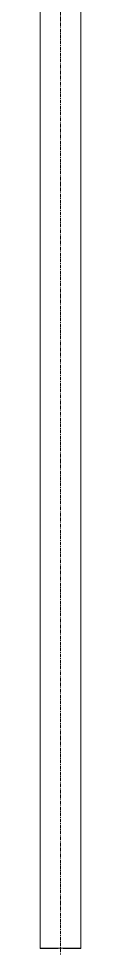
# Model space of a CAD drawing. Header units: inches. Extents: x 21035 to 27089, y -23277 to -20247.
# Drawn here: x 23372.4 to 23378.4, y -22778 to -22639.9 of the extents above; entities that cross this region are included whole.
import ezdxf

# ---------------------------------------------------------------- set-up
doc = ezdxf.new("R2010")
doc.units = ezdxf.units.IN
doc.header["$MEASUREMENT"] = 0
doc.linetypes.add('Grid Line 1_2_', pattern=[0.875, 0.5, -0.125, 0.125, -0.125])
doc.layers.add('S-BEAM', color=12, linetype='Continuous', lineweight=13)
doc.layers.add('S-GRID', color=1, linetype='Continuous', lineweight=9)

# ---------------------------------------------------------------- blocks, each defined once
blk = doc.blocks.new('W-Wide Flange - 1_-3_ deep-1401279-RCP - First Floor')
at = {"layer": 'S-BEAM', "color": 8, "lineweight": 9}
for p, q in [((23082.89, -22777.93), (23082.89, -22370.3)), ((23088.89, -22777.93), (23088.89, -22370.3)), ((23082.89, -22777.99), (23082.89, -22777.93)), ((23082.89, -22777.93), (23088.89, -22777.93)), ((23088.89, -22777.93), (23088.89, -22777.99)), ((23084.63, -22777.99), (23082.89, -22777.99)), ((23088.89, -22777.99), (23087.16, -22777.99))]:
    blk.add_line(p, q, dxfattribs=at)
for centre, start_param, end_param in [((23084.63, -22778.02), 0, 1.570796), ((23087.16, -22778.02), 1.570796, 3.141593)]:
    blk.add_ellipse(centre, major_axis=(0.89, 0), ratio=0.041631, start_param=start_param, end_param=end_param, dxfattribs=at)

msp = doc.modelspace()

# ---------------------------------------------------------------- linework, layer by layer
at = {"layer": 'S-GRID', "linetype": 'Grid Line 1_2_'}
msp.add_line((23375.39023, -23227.3711), (23375.39023, -20361.60083), dxfattribs=at)
msp.add_line((23375.39023, -23227.3711), (23375.39023, -20361.60083), dxfattribs=at)

# ---------------------------------------------------------------- block references
at = {"layer": 'S-BEAM', "color": 8, "lineweight": 9}
msp.add_blockref('W-Wide Flange - 1_-3_ deep-1401279-RCP - First Floor', (289.5, 0), dxfattribs=at)

doc.saveas('drawing.dxf')
